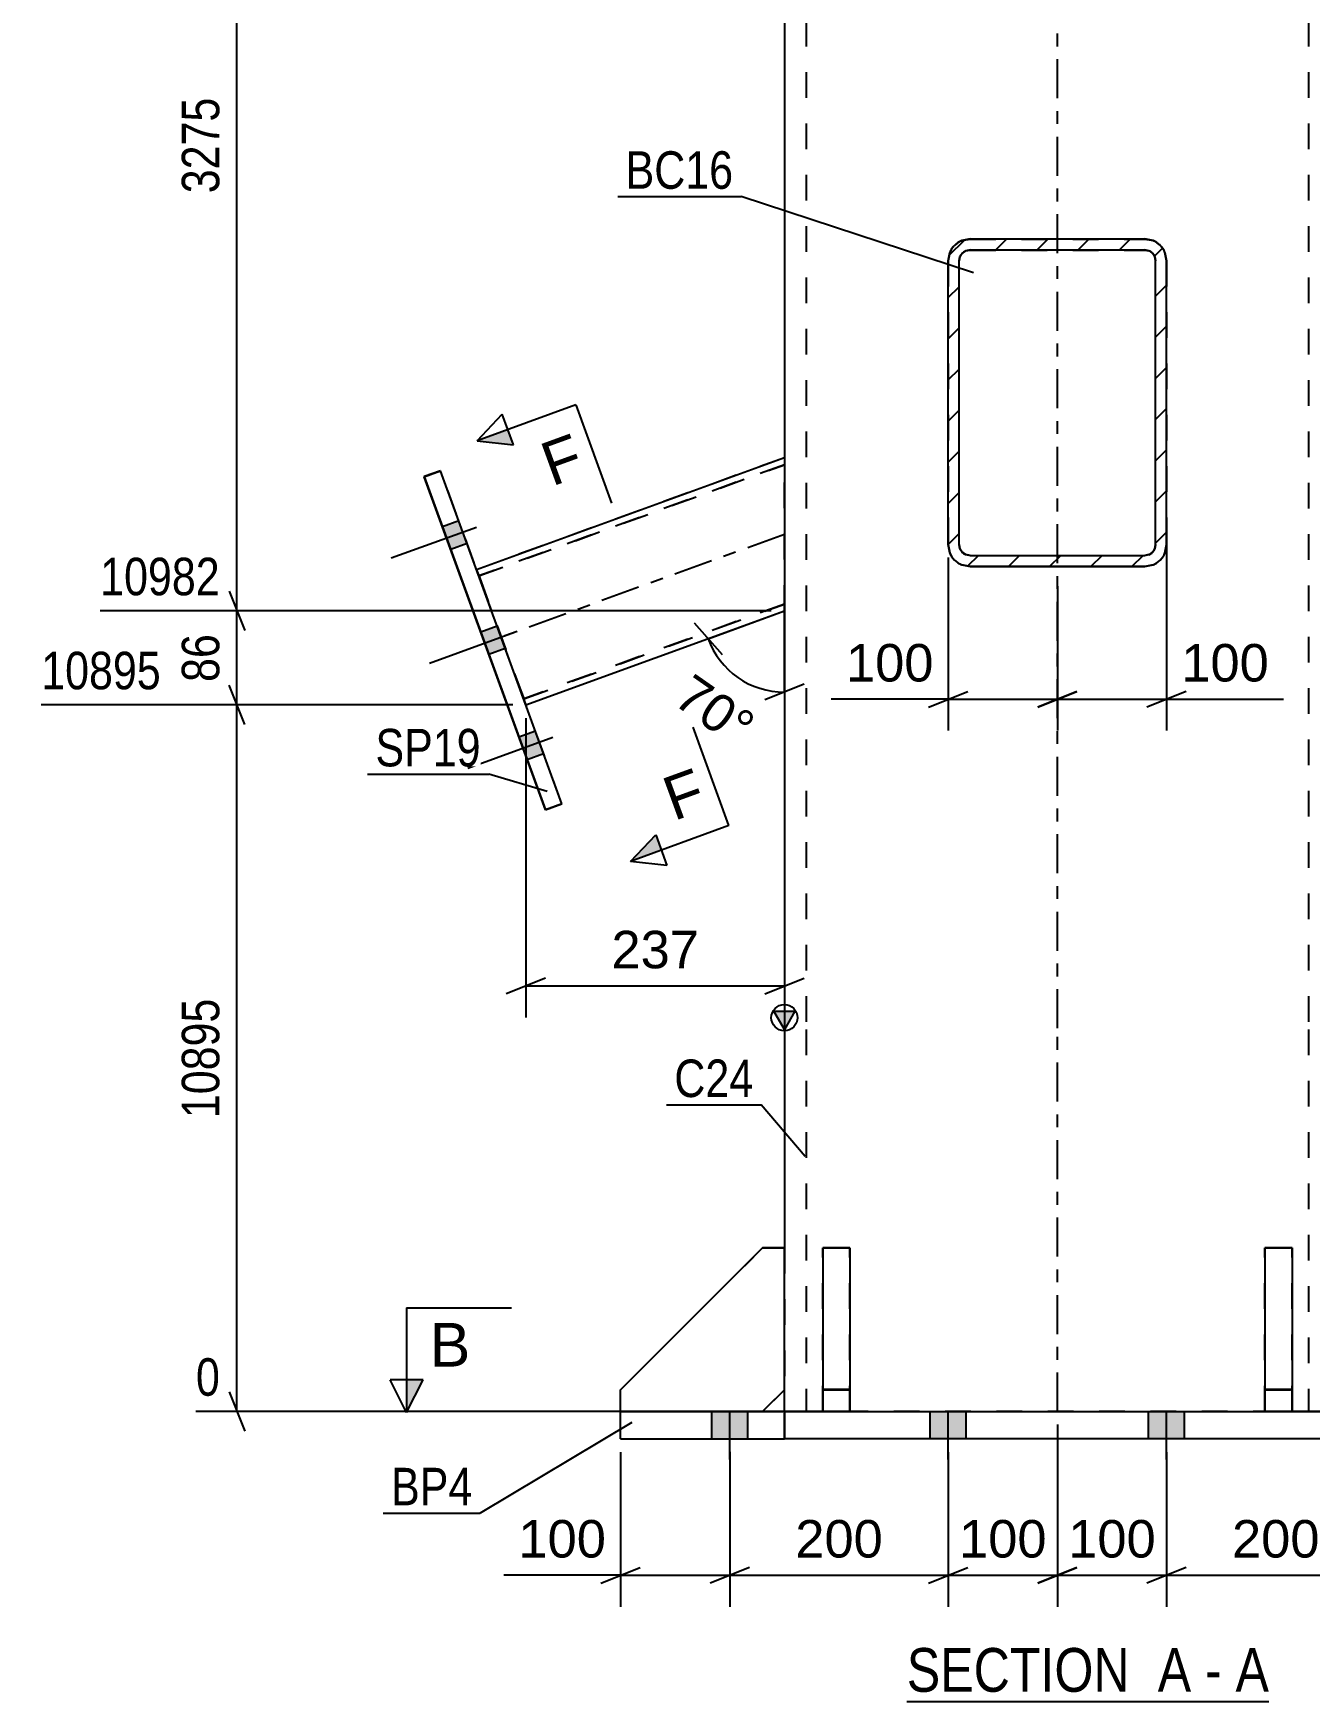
# Model space of a CAD drawing. Header units: millimetres. Extents: x -147 to 447, y -184 to 236.
# Drawn here: x 107.4 to 204.8, y -22.2 to 105.2 of the extents above; entities that cross this region are included whole.
import ezdxf

# ---------------------------------------------------------------- set-up
doc = ezdxf.new("R2010")
doc.units = ezdxf.units.MM
doc.linetypes.add('DXK_LINE_DOT2', pattern=[3.9198, 1.9599, -1.9599])
doc.linetypes.add('DXK_LINE_DOT3', pattern=[5.9187, 2.979, -0.9799, 0.9799, -0.9799])
doc.styles.add('Arial', font='arial.ttf', dxfattribs={"height": 0.2})
doc.styles.add('Arial Narrow', font='ARIALN.TTF', dxfattribs={"height": 0.2})

# ---------------------------------------------------------------- blocks, each defined once
blk = doc.blocks.new('Unknown-284876408-17 - 1758')
at = {"color": 6, "linetype": 'Continuous'}
blk.add_line((174.1, -22.17), (201.74, -22.17), dxfattribs=at)
at = {"color": 0, "linetype": 'Continuous'}
for points in [[(192.2, -21.42), (192.2, -17.92), (174.1, -17.92), (174.1, -21.42)], [(195.81, -21.42), (195.81, -17.92), (193.25, -17.92), (193.25, -21.42)], [(198.14, -21.42), (198.14, -17.92), (196.86, -17.92), (196.86, -21.42)], [(201.74, -21.42), (201.74, -17.92), (199.19, -17.92), (199.19, -21.42)]]:
    blk.add_wipeout(points, dxfattribs=at)
at = {"color": 7, "linetype": 'Continuous', "style": 'Arial Narrow'}
for s, p in [('SECTION ', (174.1, -21.42)), ('A', (193.25, -21.42)), ('A', (199.19, -21.42)), ('-', (196.86, -21.42))]:
    blk.add_text(s, height=3.34, dxfattribs=at).set_placement(p)
blk = doc.blocks.new('Part-284876408-1776 - 1758')
at = {"color": 2, "linetype": 'Continuous'}
for p, q in [((167.68, 12.49), (167.68, 12.49)), ((169.76, 12.49), (167.68, 12.49)), ((167.68, 12.49), (167.68, -0.01)), ((169.76, 12.49), (169.76, 12.49)), ((169.76, 12.49), (169.76, -0.01)), ((169.76, 1.66), (167.68, 1.66)), ((167.68, -0.01), (169.76, -0.01))]:
    blk.add_line(p, q, dxfattribs=at)
at = {"color": 7, "linetype": 'DXK_LINE_DOT2'}
for p, q in [((167.68, 12.49), (169.76, 12.49)), ((167.68, 1.66), (167.68, -0.01)), ((167.68, 1.65), (169.76, 1.65)), ((169.76, 1.66), (169.76, -0.01)), ((169.76, -0.01), (167.68, -0.01)), ((167.68, -0.01), (167.68, -0.01)), ((169.76, -0.01), (169.76, -0.01))]:
    blk.add_line(p, q, dxfattribs=at)
blk = doc.blocks.new('Part-284876408-1777 - 1758')
at = {"color": 2, "linetype": 'Continuous'}
for p, q in [((163.09, 12.49), (152.26, 1.65)), ((163.09, 12.49), (163.09, 12.49)), ((164.76, 12.49), (163.09, 12.49)), ((164.76, 12.49), (164.76, 12.49)), ((164.76, 1.65), (164.76, 12.49)), ((152.26, 1.65), (152.26, 1.65)), ((152.26, -0.01), (152.26, 1.65)), ((163.1, -0.01), (164.76, 1.65)), ((164.76, 1.65), (164.76, 1.65))]:
    blk.add_line(p, q, dxfattribs=at)
at = {"color": 7, "linetype": 'DXK_LINE_DOT2'}
for p, q in [((152.26, 1.65), (163.09, 12.49)), ((163.09, 12.49), (164.76, 12.49)), ((164.76, 1.65), (163.09, -0.01)), ((163.09, -0.01), (152.26, -0.01)), ((163.09, -0.01), (152.26, -0.01)), ((152.26, -0.01), (152.26, -0.01)), ((163.09, -0.01), (163.09, -0.01)), ((163.09, -0.01), (163.1, -0.01))]:
    blk.add_line(p, q, dxfattribs=at)
blk = doc.blocks.new('Part-284876408-1811 - 1758')
at = {"color": 2, "linetype": 'Continuous'}
for p, q in [((152.26, -0.01), (164.76, -0.01)), ((152.26, -2.1), (152.26, -0.01)), ((164.76, -0.01), (164.76, -2.09)), ((164.76, -0.01), (206.43, -0.01)), ((206.43, -2.09), (206.43, -0.01)), ((206.43, -0.01), (218.93, -0.01)), ((218.93, -2.1), (218.93, -0.01)), ((152.26, -2.1), (164.76, -2.09)), ((152.26, -2.1), (164.76, -2.11)), ((152.26, -2.1), (152.26, -2.1)), ((152.26, -2.1), (152.26, -2.1)), ((164.76, -2.09), (206.43, -2.09)), ((206.42, -2.11), (164.76, -2.11)), ((206.42, -2.11), (218.93, -2.1)), ((218.93, -2.1), (206.43, -2.09)), ((218.93, -2.1), (218.93, -2.1)), ((218.93, -2.1), (218.93, -2.1))]:
    blk.add_line(p, q, dxfattribs=at)
at = {"color": 7, "linetype": 'DXK_LINE_DOT2'}
for p, q in [((152.26, -0.02), (152.26, -0.01)), ((164.76, -0.02), (152.26, -0.02)), ((206.42, -0.02), (164.76, -0.02)), ((164.76, -2.11), (164.76, -0.02)), ((206.42, -0.02), (206.43, -0.02)), ((206.42, -0.02), (206.42, -2.11)), ((206.43, -0.02), (218.93, -0.02))]:
    blk.add_line(p, q, dxfattribs=at)
blk = doc.blocks.new('Part-284876408-1812 - 1758')
at = {"color": 7, "linetype": 'DXK_LINE_DOT2'}
for p, q in [((167.68, -0.02), (167.68, 12.48)), ((169.76, 12.48), (167.68, 12.48)), ((167.68, 12.48), (169.76, 12.48)), ((169.76, -0.02), (169.76, 12.48)), ((167.68, 1.65), (169.76, 1.65)), ((169.76, 1.64), (167.68, 1.64)), ((167.68, -0.02), (167.68, -0.02)), ((167.68, -0.02), (169.76, -0.02)), ((167.68, -0.02), (169.76, -0.02)), ((169.76, -0.02), (169.76, -0.02))]:
    blk.add_line(p, q, dxfattribs=at)
blk = doc.blocks.new('Part-284876408-1941 - 1758')
at = {"linetype": 'Continuous'}
blk.add_hatch(color=2, dxfattribs=at).paths.add_polyline_path([(164.76, 29.16), (163.96, 30.56), (165.56, 30.56)])
at = {"color": 2, "linetype": 'Continuous'}
for p, q in [((164.76, 106.19), (164.76, 29.25)), ((164.76, 29.16), (163.96, 30.56)), ((163.96, 30.56), (165.56, 30.56)), ((165.56, 30.56), (164.76, 29.16)), ((164.76, 29.15), (164.76, 12.49)), ((164.76, -0.01), (164.76, 1.65))]:
    blk.add_line(p, q, dxfattribs=at)
at = {"color": 7, "linetype": 'DXK_LINE_DOT2'}
for p, q in [((166.43, 106.19), (166.43, 29.25)), ((204.76, 106.19), (204.76, 29.25)), ((166.43, 29.15), (166.43, -0.01)), ((204.76, 29.15), (204.76, -0.01)), ((164.76, 12.49), (164.76, 1.65)), ((164.76, -0.02), (164.76, -0.01)), ((164.76, -0.01), (164.76, -0.01)), ((164.76, -0.02), (164.76, -0.01)), ((165.01, -0.01), (164.76, -0.01)), ((164.76, -0.02), (165.01, -0.02)), ((165.74, -0.01), (165.01, -0.01)), ((165.01, -0.02), (165.74, -0.02)), ((166.82, -0.01), (165.74, -0.01)), ((165.74, -0.02), (166.82, -0.02)), ((166.43, -0.02), (166.43, -0.01)), ((166.43, -0.02), (166.43, -0.01)), ((166.43, -0.01), (166.55, -0.01)), ((166.55, -0.02), (166.43, -0.02)), ((166.55, -0.01), (166.91, -0.01)), ((166.91, -0.02), (166.55, -0.02)), ((168.09, -0.01), (166.82, -0.01)), ((166.82, -0.02), (168.09, -0.02)), ((166.91, -0.01), (167.46, -0.01)), ((167.46, -0.02), (166.91, -0.02)), ((167.46, -0.01), (168.09, -0.01)), ((168.09, -0.02), (167.46, -0.02)), ((168.09, -0.01), (203.09, -0.01)), ((168.09, -0.01), (203.09, -0.01)), ((168.09, -0.02), (203.09, -0.02)), ((168.09, -0.02), (203.09, -0.02)), ((203.09, -0.01), (203.73, -0.01)), ((204.37, -0.01), (203.09, -0.01)), ((203.73, -0.02), (203.09, -0.02)), ((203.09, -0.02), (204.37, -0.02)), ((203.73, -0.01), (204.27, -0.01)), ((204.27, -0.02), (203.73, -0.02)), ((204.27, -0.01), (204.63, -0.01)), ((204.63, -0.02), (204.27, -0.02)), ((205.45, -0.01), (204.37, -0.01)), ((204.37, -0.02), (205.45, -0.02)), ((204.63, -0.01), (204.76, -0.01)), ((204.76, -0.02), (204.63, -0.02)), ((204.76, -0.02), (204.76, -0.01)), ((204.76, -0.02), (204.76, -0.01))]:
    blk.add_line(p, q, dxfattribs=at)
at = {"color": 7, "linetype": 'DXK_LINE_DOT3'}
for p, q in [((185.59, 29.25), (185.59, 106.19)), ((185.59, -0.02), (185.59, 29.15))]:
    blk.add_line(p, q, dxfattribs=at)
at = {"color": 2, "linetype": 'Continuous'}
blk.add_circle((164.76, 30.06), 1, dxfattribs=at)
blk = doc.blocks.new('Part-284876408-1813 - 1758')
at = {"color": 7, "linetype": 'DXK_LINE_DOT2'}
for p, q in [((152.26, 1.65), (163.09, 12.48)), ((163.09, 12.48), (152.26, 1.65)), ((163.09, 12.48), (164.76, 12.48)), ((163.09, 12.48), (163.09, 12.48)), ((164.76, 12.48), (163.09, 12.48)), ((164.76, 12.48), (164.76, 1.65)), ((152.26, -0.02), (152.26, 1.65)), ((164.76, 1.65), (163.09, -0.02)), ((163.09, -0.02), (152.26, -0.02)), ((152.26, -0.02), (163.09, -0.02)), ((163.09, -0.02), (163.1, -0.01)), ((163.09, -0.02), (163.09, -0.02))]:
    blk.add_line(p, q, dxfattribs=at)
at = {"color": 2, "linetype": 'Continuous'}
blk.add_line((163.1, -0.01), (164.76, 1.65), dxfattribs=at)
blk = doc.blocks.new('Part-284876408-1814 - 1758')
at = {"color": 7, "linetype": 'DXK_LINE_DOT2'}
for p, q in [((201.43, -0.02), (201.43, 12.48)), ((203.51, 12.48), (201.43, 12.48)), ((201.43, 12.48), (203.51, 12.48)), ((203.51, -0.02), (203.51, 12.48)), ((201.43, 1.65), (203.51, 1.65)), ((203.51, 1.64), (201.43, 1.64)), ((201.43, -0.02), (201.43, -0.02)), ((201.43, -0.02), (203.51, -0.02)), ((201.43, -0.02), (203.51, -0.02)), ((203.51, -0.02), (203.51, -0.02))]:
    blk.add_line(p, q, dxfattribs=at)
blk = doc.blocks.new('Part-284876408-1856 - 1758')
at = {"color": 7, "linetype": 'DXK_LINE_DOT2'}
for p, q in [((178.93, 89.52), (178.29, 89.39)), ((178.93, 89.52), (192.26, 89.52)), ((178.93, 89.51), (178.93, 89.52)), ((192.26, 89.52), (192.26, 89.51)), ((192.9, 89.39), (192.26, 89.52)), ((177.39, 88.49), (177.26, 87.85)), ((178.09, 87.85), (178.16, 88.17)), ((178.16, 88.17), (178.16, 88.17)), ((178.61, 88.62), (178.93, 88.68)), ((178.93, 88.68), (178.93, 88.68)), ((178.93, 88.68), (192.26, 88.68)), ((192.26, 88.68), (192.26, 88.68)), ((192.26, 88.68), (192.58, 88.62)), ((193.03, 88.17), (193.03, 88.17)), ((193.03, 88.17), (193.09, 87.85)), ((193.93, 87.85), (193.8, 88.49)), ((177.26, 87.85), (177.26, 66.18)), ((178.09, 87.85), (178.09, 87.85)), ((178.09, 66.18), (178.09, 87.85)), ((193.09, 87.85), (193.09, 87.85)), ((193.09, 66.18), (193.09, 87.85)), ((193.93, 87.85), (193.93, 66.18)), ((177.26, 66.18), (177.39, 65.55)), ((177.39, 65.54), (177.39, 65.55)), ((178.09, 66.18), (178.09, 66.18)), ((178.16, 65.86), (178.09, 66.18)), ((178.93, 65.35), (178.61, 65.41)), ((178.93, 65.35), (178.93, 65.35)), ((178.93, 65.35), (192.26, 65.35)), ((192.58, 65.41), (192.26, 65.35)), ((192.26, 65.35), (192.26, 65.35)), ((193.09, 66.18), (193.03, 65.86)), ((193.09, 66.18), (193.09, 66.18)), ((193.8, 65.55), (193.93, 66.18)), ((193.8, 65.54), (193.8, 65.55)), ((178.29, 64.64), (178.93, 64.52)), ((178.93, 64.52), (192.26, 64.52)), ((178.93, 64.51), (178.93, 64.52)), ((192.26, 64.52), (192.9, 64.64)), ((192.26, 64.51), (192.26, 64.52))]:
    blk.add_line(p, q, dxfattribs=at)
at = {"color": 7, "linetype": 'DXK_LINE_DOT3'}
blk.add_line((185.59, 77.01), (185.59, 77.02), dxfattribs=at)
at = {"color": 7, "linetype": 'DXK_LINE_DOT2'}
for centre, radius, start, end in [((178.93, 87.85), 1.67, 112.5, 157.5), ((192.26, 87.85), 1.67, 22.5, 67.5), ((178.93, 87.85), 0.833, 112.5, 157.5), ((192.26, 87.85), 0.833, 22.5, 67.5), ((178.93, 66.18), 1.67, 202.5, 247.5), ((178.93, 66.18), 0.833, 202.5, 247.5), ((192.26, 66.18), 0.833, 292.5, 337.5), ((192.26, 66.18), 1.67, 292.5, 337.5)]:
    blk.add_arc(centre, radius, start, end, dxfattribs=at)
blk = doc.blocks.new('Part-284876408-1858 - 1758')
at = {"color": 2, "linetype": 'Continuous'}
for p, q in [((201.43, 12.49), (201.43, 12.49)), ((203.51, 12.49), (201.43, 12.49)), ((201.43, 12.49), (201.43, -0.01)), ((203.51, 12.49), (203.51, 12.49)), ((203.51, 12.49), (203.51, -0.01)), ((203.51, 1.66), (201.43, 1.66)), ((201.43, -0.01), (203.51, -0.01))]:
    blk.add_line(p, q, dxfattribs=at)
at = {"color": 7, "linetype": 'DXK_LINE_DOT2'}
for p, q in [((201.43, 12.49), (203.51, 12.49)), ((201.43, 1.66), (201.43, -0.01)), ((201.43, 1.65), (203.51, 1.65)), ((203.51, 1.66), (203.51, -0.01)), ((203.51, -0.01), (201.43, -0.01)), ((201.43, -0.01), (201.43, -0.01)), ((203.51, -0.01), (203.51, -0.01))]:
    blk.add_line(p, q, dxfattribs=at)
blk = doc.blocks.new('Part-284876408-1864 - 1758')
at = {"linetype": 'Continuous'}
h = blk.add_hatch(dxfattribs=at)
h.set_pattern_fill('', scale=0.7, style=0, pattern_type=0)
h.set_pattern_definition([(45, (177.2598, 66.1934), (-1.57154, 1.57154), [])])
h.paths.add_polyline_path([(177.26, 87.86), (177.26, 66.19), (177.39, 65.56), (177.75, 65.01), (178.29, 64.65), (178.93, 64.53), (192.26, 64.53), (192.9, 64.65), (193.44, 65.01), (193.8, 65.56), (193.93, 66.19), (193.93, 87.86), (193.8, 88.5), (193.44, 89.04), (192.9, 89.4), (192.26, 89.53), (178.93, 89.53), (178.29, 89.4), (177.75, 89.04), (177.39, 88.5)])
h.paths.add_polyline_path([(178.34, 88.45), (178.61, 88.63), (178.93, 88.69), (192.26, 88.69), (192.58, 88.63), (192.85, 88.45), (193.03, 88.18), (193.09, 87.86), (193.09, 66.19), (193.03, 65.87), (192.85, 65.6), (192.58, 65.42), (192.26, 65.36), (178.93, 65.36), (178.61, 65.42), (178.34, 65.6), (178.16, 65.87), (178.09, 66.19), (178.09, 87.86), (178.16, 88.18)])
at = {"color": 2, "linetype": 'Continuous'}
for p, q in [((178.93, 89.53), (178.29, 89.4)), ((178.93, 89.53), (192.26, 89.53)), ((192.9, 89.4), (192.26, 89.53)), ((177.39, 88.5), (177.26, 87.86)), ((178.09, 87.86), (178.16, 88.18)), ((178.93, 88.69), (178.61, 88.63)), ((178.61, 88.63), (178.93, 88.69)), ((178.93, 88.69), (178.93, 88.69)), ((178.93, 88.69), (192.26, 88.69)), ((178.93, 88.69), (192.26, 88.69)), ((192.26, 88.69), (192.26, 88.69)), ((192.58, 88.63), (192.26, 88.69)), ((192.26, 88.69), (192.58, 88.63)), ((193.03, 88.18), (193.09, 87.86)), ((193.93, 87.86), (193.8, 88.5)), ((177.26, 66.19), (177.26, 87.86)), ((178.09, 66.19), (178.09, 87.86)), ((193.09, 66.19), (193.09, 87.86)), ((193.93, 66.19), (193.93, 87.86)), ((177.26, 66.19), (177.39, 65.56)), ((178.16, 65.87), (178.09, 66.19)), ((178.93, 65.36), (178.61, 65.42)), ((178.93, 65.36), (192.26, 65.36)), ((192.58, 65.42), (192.26, 65.36)), ((193.09, 66.19), (193.03, 65.87)), ((193.8, 65.56), (193.93, 66.19)), ((178.93, 64.52), (178.29, 64.65)), ((178.29, 64.65), (178.93, 64.53)), ((178.93, 64.52), (178.93, 64.53)), ((178.93, 64.53), (192.26, 64.53)), ((178.93, 64.52), (192.26, 64.52)), ((192.9, 64.65), (192.26, 64.52)), ((192.26, 64.53), (192.9, 64.65)), ((192.26, 64.52), (192.26, 64.53))]:
    blk.add_line(p, q, dxfattribs=at)
at = {"color": 7, "linetype": 'DXK_LINE_DOT2'}
for p, q in [((178.29, 89.4), (178.93, 89.52)), ((178.93, 89.52), (178.93, 89.53)), ((178.93, 89.52), (192.26, 89.52)), ((192.26, 89.52), (192.26, 89.53)), ((192.26, 89.52), (192.9, 89.4)), ((177.26, 87.86), (177.39, 88.5)), ((178.16, 88.18), (178.09, 87.86)), ((178.16, 88.18), (178.16, 88.18)), ((193.03, 88.18), (193.03, 88.18)), ((193.09, 87.86), (193.03, 88.18)), ((193.8, 88.5), (193.93, 87.86)), ((177.26, 87.86), (177.26, 66.19)), ((178.09, 87.86), (178.09, 87.86)), ((178.09, 66.19), (178.09, 87.86)), ((193.09, 87.86), (193.09, 87.86)), ((193.09, 66.19), (193.09, 87.86)), ((193.93, 87.86), (193.93, 66.19)), ((177.39, 65.55), (177.26, 66.19)), ((177.39, 65.55), (177.39, 65.56)), ((178.09, 66.19), (178.09, 66.19)), ((178.09, 66.19), (178.16, 65.87)), ((178.61, 65.42), (178.93, 65.36)), ((178.93, 65.36), (178.93, 65.36)), ((178.93, 65.36), (192.26, 65.36)), ((192.26, 65.36), (192.58, 65.42)), ((192.26, 65.36), (192.26, 65.36)), ((193.03, 65.87), (193.09, 66.19)), ((193.09, 66.19), (193.09, 66.19)), ((193.93, 66.19), (193.8, 65.55)), ((193.8, 65.55), (193.8, 65.56)), ((193.93, 66.19), (193.93, 66.19))]:
    blk.add_line(p, q, dxfattribs=at)
at = {"color": 7, "linetype": 'DXK_LINE_DOT3'}
blk.add_line((185.59, 77.02), (185.59, 77.03), dxfattribs=at)
at = {"color": 7, "linetype": 'DXK_LINE_DOT2'}
for centre, radius, start, end in [((178.93, 87.86), 1.67, 112.5, 157.5), ((192.26, 87.86), 1.67, 22.5, 67.5), ((178.93, 66.19), 0.833, 202.5, 247.5), ((192.26, 66.19), 0.833, 292.5, 337.5)]:
    blk.add_arc(centre, radius, start, end, dxfattribs=at)
at = {"color": 2, "linetype": 'Continuous'}
for centre, radius, start, end in [((178.93, 87.86), 1.67, 112.5, 157.5), ((192.26, 87.86), 1.67, 22.5, 67.5), ((178.93, 87.86), 0.833, 112.5, 157.5), ((178.93, 87.86), 0.833, 112.5, 157.5), ((192.26, 87.86), 0.833, 22.5, 67.5), ((192.26, 87.86), 0.833, 22.5, 67.5), ((178.93, 66.19), 1.67, 202.5, 247.5), ((178.93, 66.19), 1.67, 202.5, 247.5), ((178.93, 66.19), 0.833, 202.5, 247.5), ((192.26, 66.19), 0.833, 292.5, 337.5), ((192.26, 66.19), 1.67, 292.5, 337.5), ((192.26, 66.19), 1.67, 292.5, 337.5)]:
    blk.add_arc(centre, radius, start, end, dxfattribs=at)
blk = doc.blocks.new('Bolt-284876408-1882 - 1758')
at = {"linetype": 'Continuous'}
for points in [[(159.22, -2.1), (161.97, -2.1), (161.97, -0.01), (159.22, -0.01)], [(159.22, -2.1), (161.97, -2.1), (161.97, -0.02), (159.22, -0.02)], [(175.88, -2.09), (178.63, -2.09), (178.63, -0.01), (175.88, -0.01)], [(175.88, -2.1), (178.63, -2.1), (178.63, -0.02), (175.88, -0.02)], [(192.55, -2.09), (195.3, -2.09), (195.3, -0.01), (192.55, -0.01)], [(192.55, -2.1), (195.3, -2.1), (195.3, -0.02), (192.55, -0.02)], [(209.22, -2.1), (211.97, -2.1), (211.97, -0.01), (209.22, -0.01)], [(209.22, -2.1), (211.97, -2.1), (211.97, -0.02), (209.22, -0.02)]]:
    blk.add_hatch(color=1, dxfattribs=at).paths.add_polyline_path(points)
at = {"color": 1, "linetype": 'Continuous'}
for p, q in [((159.22, -2.1), (159.22, -0.01)), ((159.22, -2.1), (159.22, -0.02)), ((160.59, -3.68), (160.59, -0.01)), ((160.59, -3.68), (160.59, -0.02)), ((161.97, -2.1), (161.97, -0.01)), ((161.97, -2.1), (161.97, -0.02)), ((175.88, -2.09), (175.88, -0.01)), ((175.88, -2.1), (175.88, -0.02)), ((177.26, -3.68), (177.26, -0.01)), ((177.26, -3.69), (177.26, -0.02)), ((178.63, -2.09), (178.63, -0.01)), ((178.63, -2.1), (178.63, -0.02)), ((192.55, -2.09), (192.55, -0.01)), ((192.55, -2.1), (192.55, -0.02)), ((193.93, -3.68), (193.93, -0.01)), ((193.93, -3.69), (193.93, -0.02)), ((195.3, -2.09), (195.3, -0.01)), ((195.3, -2.1), (195.3, -0.02)), ((209.22, -2.1), (209.22, -0.01)), ((209.22, -2.1), (209.22, -0.02)), ((210.59, -3.68), (210.59, -0.01)), ((210.59, -3.68), (210.59, -0.02)), ((211.97, -2.1), (211.97, -0.01)), ((211.97, -2.1), (211.97, -0.02))]:
    blk.add_line(p, q, dxfattribs=at)
blk = doc.blocks.new('Part-284876408-1891 - 1758')
at = {"color": 2, "linetype": 'Continuous'}
for p, q in [((164.76, 72.82), (141.27, 64.27)), ((145.03, 53.94), (164.76, 61.12)), ((145.03, 53.94), (164.76, 61.12))]:
    blk.add_line(p, q, dxfattribs=at)
at = {"color": 7, "linetype": 'DXK_LINE_DOT2'}
for p, q in [((164.76, 72.82), (141.27, 64.27)), ((164.76, 61.12), (164.76, 72.82)), ((141.44, 63.8), (164.76, 72.29)), ((164.76, 72.29), (141.44, 63.8)), ((141.27, 64.27), (141.27, 64.27)), ((141.27, 64.27), (141.29, 64.2)), ((141.29, 64.2), (141.27, 64.27)), ((141.29, 64.2), (141.37, 64)), ((141.37, 64), (141.29, 64.2)), ((141.37, 64), (141.48, 63.69)), ((141.48, 63.69), (141.37, 64)), ((141.44, 63.8), (141.44, 63.8)), ((141.44, 63.8), (141.49, 63.67)), ((141.44, 63.8), (141.45, 63.77)), ((141.45, 63.77), (141.49, 63.67)), ((141.48, 63.69), (144.82, 54.52)), ((141.48, 63.69), (144.85, 54.44)), ((141.49, 63.67), (144.75, 54.7)), ((141.49, 63.67), (144.81, 54.55)), ((144.86, 54.41), (164.76, 61.65)), ((164.76, 61.65), (144.86, 54.41)), ((144.85, 54.44), (144.75, 54.7)), ((144.81, 54.55), (144.86, 54.41)), ((144.93, 54.21), (144.82, 54.52)), ((144.86, 54.41), (144.85, 54.44)), ((144.85, 54.44), (144.93, 54.21)), ((144.86, 54.41), (144.86, 54.41)), ((144.93, 54.21), (145, 54.01)), ((145, 54.01), (144.93, 54.21)), ((145, 54.01), (145.03, 53.94)), ((145.03, 53.94), (145, 54.01)), ((145.03, 53.94), (145.03, 53.94)), ((145.03, 53.94), (145.03, 53.94))]:
    blk.add_line(p, q, dxfattribs=at)
at = {"color": 7, "linetype": 'DXK_LINE_DOT3'}
blk.add_line((164.76, 66.97), (143.15, 59.11), dxfattribs=at)
blk = doc.blocks.new('Part-284876408-1901 - 1758')
at = {"color": 2, "linetype": 'Continuous'}
for p, q in [((138.52, 71.83), (137.26, 71.38)), ((137.26, 71.38), (146.53, 45.93)), ((137.26, 71.38), (137.26, 71.37)), ((137.26, 71.37), (137.27, 71.37)), ((146.53, 45.92), (137.26, 71.37)), ((147.78, 46.38), (138.52, 71.83)), ((146.53, 45.93), (147.78, 46.38)), ((147.78, 46.38), (146.53, 45.92)), ((146.53, 45.93), (146.53, 45.92)), ((147.78, 46.38), (147.78, 46.38)), ((147.78, 46.38), (147.78, 46.38))]:
    blk.add_line(p, q, dxfattribs=at)
at = {"color": 7, "linetype": 'DXK_LINE_DOT2'}
for p in [(137.27, 71.37), (138.52, 71.83), (147.78, 46.38)]:
    blk.add_line(p, (138.52, 71.83), dxfattribs=at)
blk = doc.blocks.new('Bolt-284876408-1902 - 1758')
at = {"linetype": 'Continuous'}
for points in [[(140.54, 66.27), (139.91, 67.99), (138.66, 67.54), (139.29, 65.81)], [(140.54, 66.27), (139.91, 67.99), (138.66, 67.54), (139.29, 65.81)], [(140.54, 66.27), (139.91, 67.99), (138.66, 67.54), (139.29, 65.82)], [(143.46, 58.24), (142.84, 59.97), (141.58, 59.51), (142.21, 57.79)], [(143.46, 58.25), (142.84, 59.97), (141.58, 59.51), (142.21, 57.79)], [(146.38, 50.22), (145.76, 51.94), (144.5, 51.48), (145.13, 49.76)], [(146.38, 50.22), (145.76, 51.94), (144.5, 51.48), (145.13, 49.76)], [(146.38, 50.22), (145.76, 51.94), (144.5, 51.49), (145.13, 49.76)]]:
    blk.add_hatch(color=1, dxfattribs=at).paths.add_polyline_path(points)
at = {"color": 1, "linetype": 'Continuous'}
for p, q in [((139.91, 67.99), (138.66, 67.54)), ((139.91, 67.99), (138.66, 67.54)), ((139.91, 67.99), (138.66, 67.54)), ((141.25, 67.5), (134.75, 65.14)), ((141.25, 67.5), (134.75, 65.14)), ((141.25, 67.5), (134.75, 65.14)), ((140.54, 66.27), (139.29, 65.81)), ((140.54, 66.27), (139.29, 65.81)), ((140.54, 66.27), (139.29, 65.82)), ((142.84, 59.97), (141.58, 59.51)), ((142.84, 59.97), (141.58, 59.51)), ((144.17, 59.48), (137.67, 57.11)), ((144.17, 59.47), (137.67, 57.11)), ((143.46, 58.25), (142.21, 57.79)), ((143.46, 58.24), (142.21, 57.79)), ((147.09, 51.45), (140.59, 49.08)), ((147.09, 51.45), (140.59, 49.08)), ((147.09, 51.45), (140.59, 49.09)), ((145.76, 51.94), (144.5, 51.48)), ((145.76, 51.94), (144.5, 51.48)), ((145.76, 51.94), (144.5, 51.49)), ((146.38, 50.22), (145.13, 49.76)), ((146.38, 50.22), (145.13, 49.76)), ((146.38, 50.22), (145.13, 49.76))]:
    blk.add_line(p, q, dxfattribs=at)
blk = doc.blocks.new('StraightDimension-284876408-11438 - 1758')
at = {"color": 7, "linetype": 'Continuous'}
for p, q in [((193.93, -3.11), (193.93, -14.92)), ((210.59, -3.1), (210.59, -14.92)), ((195.43, -11.92), (192.43, -13.12)), ((193.93, -12.52), (210.59, -12.52)), ((209.09, -13.12), (212.09, -11.92))]:
    blk.add_line(p, q, dxfattribs=at)
at = {"color": 0}
blk.add_wipeout([(206.2, -11.77), (206.2, -7.57), (198.32, -7.57), (198.32, -11.77)], dxfattribs=at)
at = {"color": 3, "style": 'Arial'}
blk.add_text('200', height=2.865, dxfattribs=at).set_placement((198.92, -11.17))
blk = doc.blocks.new('StraightDimension-284876408-11440 - 1758')
at = {"color": 7, "linetype": 'Continuous'}
for p, q in [((185.59, -1.02), (185.59, -14.92)), ((177.26, -3.11), (177.26, -14.92)), ((175.76, -13.12), (178.76, -11.92)), ((177.26, -12.52), (185.59, -12.52)), ((187.09, -11.92), (184.09, -13.12))]:
    blk.add_line(p, q, dxfattribs=at)
at = {"color": 0}
blk.add_wipeout([(185.36, -11.77), (185.36, -7.57), (177.49, -7.57), (177.49, -11.77)], dxfattribs=at)
at = {"color": 3, "style": 'Arial'}
blk.add_text('100', height=2.865, dxfattribs=at).set_placement((178.09, -11.17))
blk = doc.blocks.new('AngleDimension-284876408-2085 - 1758')
at = {"color": 7, "linetype": 'Continuous'}
for p, q in [((157.86, 60.2), (160.01, 57.79)), ((158.94, 59), (164.76, 61.12)), ((164.76, 54.92), (164.76, 61.12)), ((164.76, 60.12), (164.76, 54.92)), ((166.26, 55.52), (163.26, 54.32))]:
    blk.add_line(p, q, dxfattribs=at)
blk.add_arc((164.76, 61.12), 6.2, 200, 270, dxfattribs=at)
at = {"color": 0}
blk.add_wipeout([(161.25, 49.78), (163.66, 53.22), (157.72, 57.38), (155.31, 53.94)], dxfattribs=at)
at = {"color": 3, "style": 'Arial'}
blk.add_text('70°', height=2.865, rotation=-35.002, dxfattribs=at).set_placement((156.15, 54.09))
blk = doc.blocks.new('StraightDimension-284876408-7697 - 1758')
at = {"color": 7, "linetype": 'Continuous'}
for p, q in [((123.58, 130.73), (122.38, 133.73)), ((143.12, 132.23), (108.04, 132.23)), ((122.98, 61.12), (122.98, 132.23)), ((122.38, 62.62), (123.58, 59.62)), ((163.76, 61.12), (112.54, 61.12))]:
    blk.add_line(p, q, dxfattribs=at)
at = {"color": 0}
blk.add_wipeout([(122.23, 100.93), (118.03, 100.93), (118.03, 92.42), (122.23, 92.42)], dxfattribs=at)
at = {"color": 3, "style": 'Arial Narrow'}
blk.add_text('3275', height=2.863, rotation=90.0002, dxfattribs=at).set_placement((121.63, 93.02))
at = {"color": 0, "linetype": 'Continuous'}
blk.add_wipeout([(117.78, 132.83), (117.78, 137.03), (107.44, 137.03), (107.44, 132.83)], dxfattribs=at)
at = {"color": 3, "linetype": 'Continuous', "style": 'Arial Narrow'}
blk.add_text('14257', height=2.863, dxfattribs=at).set_placement((108.04, 133.43))
blk = doc.blocks.new('StraightDimension-284876408-7698 - 1758')
at = {"color": 7, "linetype": 'Continuous'}
for p, q in [((122.38, 62.62), (123.58, 59.62)), ((163.76, 61.12), (112.54, 61.12)), ((122.98, 53.94), (122.98, 61.12)), ((123.58, 52.44), (122.38, 55.44)), ((144.03, 53.94), (108.04, 53.94))]:
    blk.add_line(p, q, dxfattribs=at)
at = {"color": 0, "linetype": 'Continuous'}
blk.add_wipeout([(122.28, 61.72), (122.28, 65.92), (111.94, 65.92), (111.94, 61.72)], dxfattribs=at)
at = {"color": 0}
blk.add_wipeout([(122.23, 59.96), (118.03, 59.96), (118.03, 55.1), (122.23, 55.1)], dxfattribs=at)
at = {"color": 3, "linetype": 'Continuous', "style": 'Arial Narrow'}
blk.add_text('10982', height=2.863, dxfattribs=at).set_placement((112.54, 62.32))
at = {"color": 3, "style": 'Arial Narrow'}
blk.add_text('86', height=2.863, rotation=90.0002, dxfattribs=at).set_placement((121.63, 55.7))
blk = doc.blocks.new('StraightDimension-284876408-7699 - 1758')
at = {"color": 7, "linetype": 'Continuous'}
for p, q in [((123.58, 52.44), (122.38, 55.44)), ((144.03, 53.94), (108.04, 53.94)), ((122.98, -0.01), (122.98, 53.94)), ((122.38, 1.49), (123.58, -1.51)), ((163.76, -0.01), (119.85, -0.01))]:
    blk.add_line(p, q, dxfattribs=at)
at = {"color": 0}
blk.add_wipeout([(122.23, 32.13), (118.03, 32.13), (118.03, 21.79), (122.23, 21.79)], dxfattribs=at)
at = {"color": 3, "style": 'Arial Narrow'}
blk.add_text('10895', height=2.863, rotation=90.0002, dxfattribs=at).set_placement((121.63, 22.39))
at = {"color": 0, "linetype": 'Continuous'}
for points in [[(117.78, 54.54), (117.78, 58.74), (107.44, 58.74), (107.44, 54.54)], [(122.28, 0.59), (122.28, 4.79), (119.25, 4.79), (119.25, 0.59)]]:
    blk.add_wipeout(points, dxfattribs=at)
at = {"color": 3, "linetype": 'Continuous', "style": 'Arial Narrow'}
for s, height, p in [('10895', 2.863, (108.04, 55.14)), ('0', 2.86, (119.85, 1.19))]:
    blk.add_text(s, height=height, dxfattribs=at).set_placement(p)
blk = doc.blocks.new('StraightDimension-284876408-9663 - 1758')
at = {"color": 7, "linetype": 'Continuous'}
for p, q in [((193.93, 67.59), (193.93, 51.98)), ((185.59, 63.01), (185.59, 51.98)), ((184.09, 53.78), (187.09, 54.98)), ((195.43, 54.98), (192.43, 53.78)), ((185.59, 54.38), (193.93, 54.38)), ((193.93, 54.38), (202.85, 54.38)), ((193.93, 54.38), (202.85, 54.38))]:
    blk.add_line(p, q, dxfattribs=at)
at = {"color": 0}
blk.add_wipeout([(202.32, 55.13), (202.32, 59.33), (194.45, 59.33), (194.45, 55.13)], dxfattribs=at)
at = {"color": 3, "style": 'Arial'}
blk.add_text('100', height=2.865, dxfattribs=at).set_placement((195.05, 55.73))
blk = doc.blocks.new('StraightDimension-284876408-9561 - 1758')
at = {"color": 7, "linetype": 'Continuous'}
for p, q in [((164.76, 60.12), (164.76, 30.08)), ((145.03, 52.94), (145.03, 30.08)), ((146.53, 33.08), (143.53, 31.88)), ((145.03, 32.48), (164.76, 32.48)), ((163.26, 31.88), (166.26, 33.08))]:
    blk.add_line(p, q, dxfattribs=at)
at = {"color": 0}
blk.add_wipeout([(158.83, 33.23), (158.83, 37.43), (150.96, 37.43), (150.96, 33.23)], dxfattribs=at)
at = {"color": 3, "style": 'Arial'}
blk.add_text('237', height=2.865, dxfattribs=at).set_placement((151.56, 33.83))
blk = doc.blocks.new('StraightDimension-284876408-9664 - 1758')
at = {"color": 7, "linetype": 'Continuous'}
for p, q in [((177.26, 65.19), (177.26, 51.98)), ((185.59, 63.01), (185.59, 51.98)), ((175.76, 53.78), (178.76, 54.98)), ((187.09, 54.98), (184.09, 53.78)), ((177.26, 54.38), (168.34, 54.38)), ((177.26, 54.38), (168.34, 54.38)), ((177.26, 54.38), (185.59, 54.38))]:
    blk.add_line(p, q, dxfattribs=at)
at = {"color": 0}
blk.add_wipeout([(176.73, 55.13), (176.73, 59.33), (168.86, 59.33), (168.86, 55.13)], dxfattribs=at)
at = {"color": 3, "style": 'Arial'}
blk.add_text('100', height=2.865, dxfattribs=at).set_placement((169.46, 55.73))
blk = doc.blocks.new('StraightDimension-284876408-11439 - 1758')
at = {"color": 7, "linetype": 'Continuous'}
for p, q in [((185.59, -1.02), (185.59, -14.92)), ((193.93, -3.11), (193.93, -14.92)), ((184.09, -13.12), (187.09, -11.92)), ((185.59, -12.52), (193.93, -12.52)), ((195.43, -11.92), (192.43, -13.12))]:
    blk.add_line(p, q, dxfattribs=at)
at = {"color": 0}
blk.add_wipeout([(193.7, -11.77), (193.7, -7.57), (185.82, -7.57), (185.82, -11.77)], dxfattribs=at)
at = {"color": 3, "style": 'Arial'}
blk.add_text('100', height=2.865, dxfattribs=at).set_placement((186.42, -11.17))
blk = doc.blocks.new('StraightDimension-284876408-11441 - 1758')
at = {"color": 7, "linetype": 'Continuous'}
for p, q in [((160.59, -3.1), (160.59, -14.92)), ((177.26, -3.11), (177.26, -14.92)), ((162.09, -11.92), (159.09, -13.12)), ((160.59, -12.52), (177.26, -12.52)), ((175.76, -13.12), (178.76, -11.92))]:
    blk.add_line(p, q, dxfattribs=at)
at = {"color": 0}
blk.add_wipeout([(172.86, -11.77), (172.86, -7.57), (164.99, -7.57), (164.99, -11.77)], dxfattribs=at)
at = {"color": 3, "style": 'Arial'}
blk.add_text('200', height=2.865, dxfattribs=at).set_placement((165.59, -11.17))
blk = doc.blocks.new('StraightDimension-284876408-11442 - 1758')
at = {"color": 7, "linetype": 'Continuous'}
for p, q in [((152.26, -3.11), (152.26, -14.92)), ((160.59, -3.1), (160.59, -14.92)), ((152.26, -12.52), (143.34, -12.52)), ((152.26, -12.52), (143.34, -12.52)), ((150.76, -13.12), (153.76, -11.92)), ((152.26, -12.52), (160.59, -12.52)), ((162.09, -11.92), (159.09, -13.12))]:
    blk.add_line(p, q, dxfattribs=at)
at = {"color": 0}
blk.add_wipeout([(151.73, -11.77), (151.73, -7.57), (143.86, -7.57), (143.86, -11.77)], dxfattribs=at)
at = {"color": 3, "style": 'Arial'}
blk.add_text('100', height=2.865, dxfattribs=at).set_placement((144.46, -11.17))
blk = doc.blocks.new('Mark-284876408-1807 - 1758')
at = {"color": 0}
blk.add_wipeout([(140.95, -7.18), (140.95, -4.18), (134.74, -4.18), (134.74, -7.18)], dxfattribs=at)
blk.add_wipeout([(140.95, -7.18), (140.95, -4.18), (134.74, -4.18), (134.74, -7.18)], dxfattribs=at)
at = {"color": 30, "linetype": 'Continuous'}
for p in [(153.11, -0.85), (134.14, -7.78)]:
    blk.add_line(p, (141.55, -7.78), dxfattribs=at)
at = {"color": 3, "style": 'Arial Narrow'}
blk.add_text('BP4', height=2.863, dxfattribs=at).set_placement((134.74, -7.18))
blk = doc.blocks.new('SectionMark-284876408-2463 - 1758')
at = {"linetype": 'Continuous'}
for points in [[(135.93, 2.41), (137.18, 2.41), (135.93, -0.09)], [(232.35, 2.41), (233.6, 2.41), (233.6, -0.09)]]:
    blk.add_hatch(color=6, dxfattribs=at).paths.add_polyline_path(points)
at = {"color": 6, "linetype": 'Continuous'}
for p, q in [((135.93, 7.91), (143.93, 7.91)), ((135.93, 7.91), (135.93, -0.09)), ((233.6, 7.91), (225.6, 7.91)), ((233.6, 7.91), (233.6, -0.09)), ((135.93, -0.09), (134.68, 2.41)), ((137.18, 2.41), (134.68, 2.41)), ((135.93, -0.09), (137.18, 2.41)), ((232.35, 2.41), (234.85, 2.41)), ((233.6, -0.09), (232.35, 2.41)), ((234.85, 2.41), (233.6, -0.09))]:
    blk.add_line(p, q, dxfattribs=at)
at = {"color": 0, "linetype": 'Continuous'}
for points in [[(140.79, 3.41), (140.79, 6.91), (137.68, 6.91), (137.68, 3.41)], [(231.85, 3.41), (231.85, 6.91), (228.73, 6.91), (228.73, 3.41)]]:
    blk.add_wipeout(points, dxfattribs=at)
at = {"color": 3, "linetype": 'Continuous', "style": 'Arial'}
for p in [(137.68, 3.41), (228.73, 3.41)]:
    blk.add_text('B', height=3.34, dxfattribs=at).set_placement(p)
blk = doc.blocks.new('SectionMark-284876408-2459 - 1758')
at = {"linetype": 'Continuous'}
for points in [[(143.66, 74.98), (144.09, 73.8), (141.31, 74.12)], [(154.94, 44.02), (155.37, 42.85), (153.02, 41.99)]]:
    blk.add_hatch(color=6, dxfattribs=at).paths.add_polyline_path(points)
at = {"color": 6, "linetype": 'Continuous'}
for p, q in [((141.31, 74.12), (143.23, 76.15)), ((144.09, 73.8), (143.23, 76.15)), ((141.31, 74.12), (144.09, 73.8)), ((153.02, 41.99), (154.94, 44.02)), ((154.94, 44.02), (155.79, 41.67)), ((155.79, 41.67), (153.02, 41.99))]:
    blk.add_line(p, q, dxfattribs=at)
at = {"color": 0, "linetype": 'Continuous'}
for points in [[(149.69, 71.58), (148.49, 74.87), (145.81, 73.9), (147.01, 70.61)], [(159, 46.03), (157.8, 49.32), (155.12, 48.35), (156.32, 45.06)]]:
    blk.add_wipeout(points, dxfattribs=at)
at = {"color": 6, "linetype": 'Continuous'}
for p, q in [((148.83, 76.86), (141.31, 74.12)), ((148.83, 76.86), (151.57, 69.34)), ((160.53, 44.73), (157.8, 52.25)), ((160.53, 44.73), (153.02, 41.99))]:
    blk.add_line(p, q, dxfattribs=at)
at = {"color": 3, "linetype": 'Continuous', "style": 'Arial'}
for p in [(147.01, 70.61), (156.32, 45.06)]:
    blk.add_text('F', height=3.34, rotation=20.0134, dxfattribs=at).set_placement(p)
blk = doc.blocks.new('Mark-284876408-1897 - 1758')
at = {"color": 0}
blk.add_wipeout([(141.59, 49.25), (141.59, 52.25), (133.55, 52.25), (133.55, 49.25)], dxfattribs=at)
blk.add_wipeout([(141.59, 49.25), (141.59, 52.25), (133.55, 52.25), (133.55, 49.25)], dxfattribs=at)
at = {"color": 30, "linetype": 'Continuous'}
for p in [(132.95, 48.65), (146.66, 47.33)]:
    blk.add_line(p, (142.19, 48.65), dxfattribs=at)
at = {"color": 3, "style": 'Arial Narrow'}
blk.add_text('SP19', height=2.863, dxfattribs=at).set_placement((133.55, 49.25))
blk = doc.blocks.new('Mark-284876408-1937 - 1758')
at = {"color": 0}
blk.add_wipeout([(162.39, 24), (162.39, 27), (156.36, 27), (156.36, 24)], dxfattribs=at)
blk.add_wipeout([(162.39, 24), (162.39, 27), (156.36, 27), (156.36, 24)], dxfattribs=at)
at = {"color": 30, "linetype": 'Continuous'}
for p in [(155.76, 23.4), (166.34, 19.45)]:
    blk.add_line(p, (162.99, 23.4), dxfattribs=at)
at = {"color": 3, "style": 'Arial Narrow'}
blk.add_text('C24', height=2.863, dxfattribs=at).set_placement((156.36, 24))
blk = doc.blocks.new('Mark-284876408-9747 - 1758')
at = {"color": 0}
blk.add_wipeout([(160.86, 93.36), (160.86, 96.36), (152.64, 96.36), (152.64, 93.36)], dxfattribs=at)
blk.add_wipeout([(160.86, 93.36), (160.86, 96.36), (152.64, 96.36), (152.64, 93.36)], dxfattribs=at)
at = {"color": 30, "linetype": 'Continuous'}
for p in [(152.04, 92.76), (179.2, 86.93)]:
    blk.add_line(p, (161.46, 92.76), dxfattribs=at)
at = {"color": 3, "style": 'Arial Narrow'}
blk.add_text('BC16', height=2.863, dxfattribs=at).set_placement((152.64, 93.36))

msp = doc.modelspace()

# ---------------------------------------------------------------- block references
for name in ['Part-284876408-1941 - 1758', 'Part-284876408-1864 - 1758', 'Part-284876408-1856 - 1758', 'Part-284876408-1891 - 1758', 'Part-284876408-1901 - 1758', 'Bolt-284876408-1902 - 1758', 'Part-284876408-1777 - 1758', 'Part-284876408-1813 - 1758', 'Part-284876408-1776 - 1758', 'Part-284876408-1812 - 1758', 'Part-284876408-1858 - 1758', 'Part-284876408-1814 - 1758', 'Part-284876408-1811 - 1758', 'Bolt-284876408-1882 - 1758', 'Unknown-284876408-17 - 1758']:
    msp.add_blockref(name, (0, 0))

# ---------------------------------------------------------------- next in the draw order: block references
for name in ['StraightDimension-284876408-9663 - 1758', 'AngleDimension-284876408-2085 - 1758', 'StraightDimension-284876408-11440 - 1758', 'StraightDimension-284876408-11438 - 1758']:
    msp.add_blockref(name, (0, 0))

# ---------------------------------------------------------------- next in the draw order: block references
for name in ['StraightDimension-284876408-7697 - 1758', 'StraightDimension-284876408-9664 - 1758', 'StraightDimension-284876408-11439 - 1758', 'StraightDimension-284876408-11441 - 1758']:
    msp.add_blockref(name, (0, 0))

# ---------------------------------------------------------------- next in the draw order: block references
for name in ['Mark-284876408-9747 - 1758', 'StraightDimension-284876408-7698 - 1758', 'StraightDimension-284876408-11442 - 1758']:
    msp.add_blockref(name, (0, 0))

# ---------------------------------------------------------------- next in the draw order: block references
msp.add_blockref('StraightDimension-284876408-7699 - 1758', (0, 0))

# ---------------------------------------------------------------- next in the draw order: block references
for name in ['StraightDimension-284876408-9561 - 1758', 'Mark-284876408-1937 - 1758', 'SectionMark-284876408-2463 - 1758', 'Mark-284876408-1807 - 1758']:
    msp.add_blockref(name, (0, 0))

# ---------------------------------------------------------------- next in the draw order: block references
msp.add_blockref('SectionMark-284876408-2459 - 1758', (0, 0))

# ---------------------------------------------------------------- next in the draw order: block references
msp.add_blockref('Mark-284876408-1897 - 1758', (0, 0))

doc.saveas('drawing.dxf')
